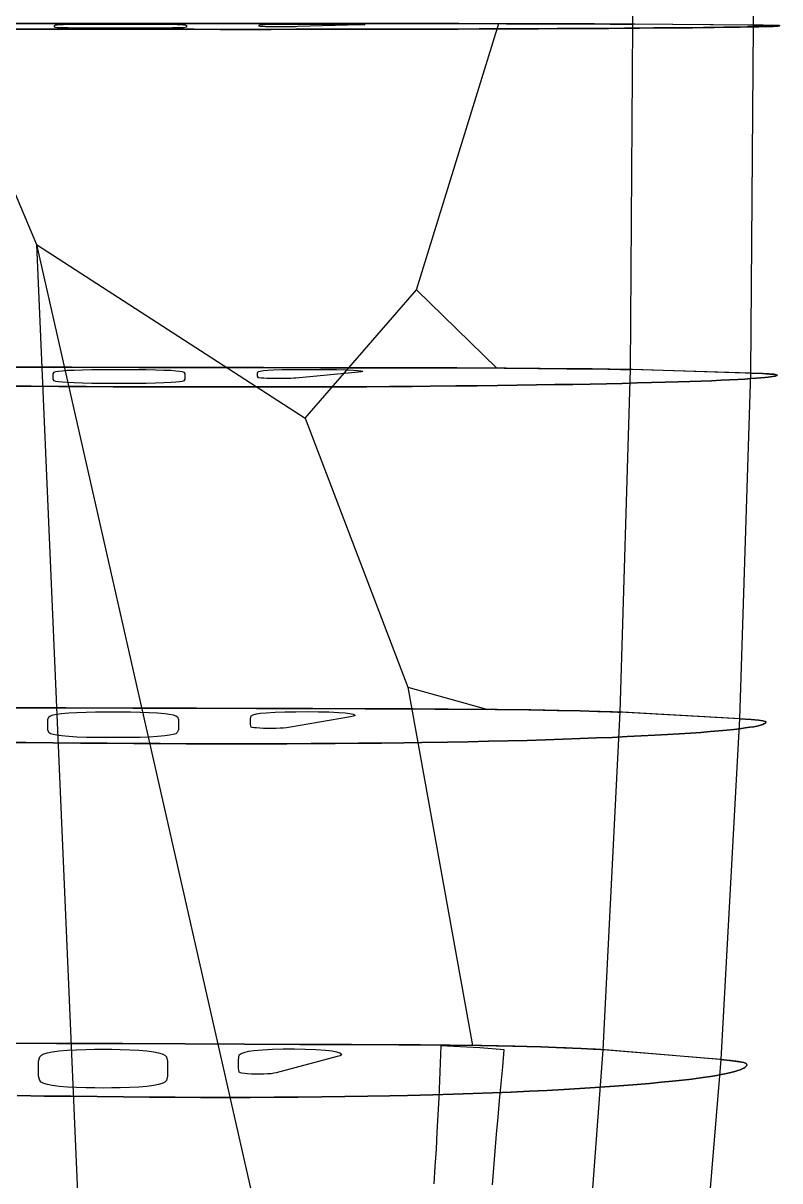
# Model space of a CAD drawing. Extents: x -1328 to 1439, y -3653 to 3653.
# Drawn here: x 656 to 1439, y -1375 to -178 of the extents above; entities that cross this region are included whole.
import ezdxf

# ---------------------------------------------------------------- set-up
doc = ezdxf.new("R2010")
doc.units = 0
for name, color, linetype in [('BANDESTENSION', 5, 'CONTINUOUS'), ('EXTRADOS', 7, 'CONTINUOUS'), ('INTRADOS', 7, 'CONTINUOUS'), ('JONCS', 6, 'CONTINUOUS'), ('NERVURES', 1, 'CONTINUOUS'), ('SUSPENTAGE', 8, 'CONTINUOUS'), ('TROUS', 2, 'CONTINUOUS')]:
    doc.layers.add(name, color=color, linetype=linetype)

msp = doc.modelspace()

# ---------------------------------------------------------------- linework, layer by layer
at = {"layer": 'BANDESTENSION', "color": 5, "linetype": 'CONTINUOUS'}
for points in [[(1153.7, -1240, 127.8), (1128.3, -1237.8, 131.4), (1088, -1235.9, 134.7), (1088, -1235.9, 134.7), (1087.3, -1253.7, 138.3), (1086.6, -1271.5, 141.9), (1085.8, -1289.4, 145.5), (1085, -1307.2, 149.2), (1084, -1325, 152.8), (1083.1, -1342.8, 156.4), (1082, -1360.7, 160.1), (1080.9, -1378.5, 163.7)], [(1141.5, -1379.6, 156.8), (1142.8, -1362.1, 153.2), (1144.2, -1344.7, 149.6), (1145.7, -1327.2, 146), (1147.2, -1309.7, 142.4), (1148.7, -1292.3, 138.7), (1150.3, -1274.8, 135.1), (1152, -1257.4, 131.4), (1153.7, -1240, 127.8), (1153.7, -1240, 127.8)]]:
    msp.add_polyline3d(points, dxfattribs=at)
at = {"layer": 'EXTRADOS', "color": 7, "linetype": 'CONTINUOUS'}
for points in [[(1411, 180.4, -94.8), (1411, -180.4, -94.8), (1423.4, -180.6, -105), (1431, -180.7, -113.2), (1435.5, -180.8, -120.6), (1437.9, -180.9, -128.2), (1438.7, -181, -138.3), (1438.7, -181, -138.6), (1438.7, -181, -139.7), (1438.7, -181, -141.4), (1438.6, -181.1, -143.8), (1438.4, -181.1, -146.7), (1438, -181.2, -150.4), (1437.5, -181.2, -154.7), (1436.7, -181.3, -159.7), (1435.5, -181.4, -165.4), (1433.9, -181.5, -171.7), (1431.9, -181.6, -178.5), (1429.2, -181.7, -185.9), (1425.9, -181.8, -193.6), (1421.9, -181.9, -201.7), (1417.1, -182, -210.2), (1411.5, -182.1, -218.9), (1405, -182.2, -227.8), (1397.7, -182.3, -236.9), (1389.6, -182.5, -246), (1380.6, -182.6, -255.2), (1370.6, -182.7, -264.3), (1359.8, -182.8, -273.5), (1348.2, -183, -282.5), (1335.7, -183.1, -291.5), (1322.5, -183.2, -300.3), (1308.5, -183.3, -309), (1293.7, -183.4, -317.6), (1278.1, -183.6, -325.8), (1261.8, -183.7, -333.9), (1244.7, -183.8, -341.6), (1226.9, -183.9, -349), (1208.4, -184, -356.1), (1189.2, -184.1, -362.7), (1169.3, -184.1, -369), (1148.8, -184.2, -374.9), (1127.6, -184.3, -380.4), (1105.8, -184.4, -385.3), (1079, -184.4, -390.6), (1060.5, -184.5, -393.8), (1037, -184.5, -397.2), (1013, -184.6, -400.1), (988.5, -184.6, -402.5), (963.5, -184.6, -404.3), (938.1, -184.6, -405.6), (912.4, -184.7, -406.4), (886.2, -184.7, -406.6), (859.7, -184.7, -406.3), (832.9, -184.6, -405.4), (805.7, -184.6, -404.2), (778.3, -184.6, -402.5), (750.5, -184.6, -400.3), (722.4, -184.5, -397.9), (694.1, -184.5, -395.1), (665.5, -184.5, -392), (636.7, -184.4, -388.7)], [(636.7, -184.4, -388.7), (665.5, -184.5, -392), (694.1, -184.5, -395.1), (722.4, -184.5, -397.9), (750.5, -184.6, -400.3), (778.3, -184.6, -402.5), (805.7, -184.6, -404.2), (832.9, -184.6, -405.4), (859.7, -184.7, -406.3), (886.2, -184.7, -406.6), (912.4, -184.7, -406.4), (938.1, -184.6, -405.6), (963.5, -184.6, -404.3), (988.5, -184.6, -402.5), (1013, -184.6, -400.1), (1037, -184.5, -397.2), (1060.5, -184.5, -393.8), (1079, -184.4, -390.6), (1105.8, -184.4, -385.3), (1127.6, -184.3, -380.4), (1148.8, -184.2, -374.9), (1169.3, -184.1, -369), (1189.2, -184.1, -362.7), (1208.4, -184, -356.1), (1226.9, -183.9, -349), (1244.7, -183.8, -341.6), (1261.8, -183.7, -333.9), (1278.1, -183.6, -325.8), (1293.7, -183.4, -317.6), (1308.5, -183.3, -309), (1322.5, -183.2, -300.3), (1335.7, -183.1, -291.5), (1348.2, -183, -282.5), (1359.8, -182.8, -273.5), (1370.6, -182.7, -264.3), (1380.6, -182.6, -255.2), (1389.6, -182.5, -246), (1397.7, -182.3, -236.9), (1405, -182.2, -227.8), (1411.5, -182.1, -218.9), (1417.1, -182, -210.2), (1421.9, -181.9, -201.7), (1425.9, -181.8, -193.6), (1429.2, -181.7, -185.9), (1431.9, -181.6, -178.5), (1433.9, -181.5, -171.7), (1435.5, -181.4, -165.4), (1436.7, -181.3, -159.7), (1437.5, -181.2, -154.7), (1438, -181.2, -150.4), (1438.4, -181.1, -146.7), (1438.6, -181.1, -143.8), (1438.7, -181, -141.4), (1438.7, -181, -139.7), (1438.7, -181, -138.6), (1438.7, -181, -138.3), (1437.9, -180.9, -128.2), (1435.5, -180.8, -120.6), (1431, -180.7, -113.2), (1423.4, -180.6, -105), (1411, -180.4, -94.8), (1408.4, -540.3, -72.5), (1420.7, -540.7, -82.6), (1428.3, -541.1, -90.9), (1432.8, -541.4, -98.3), (1435.2, -541.8, -105.8), (1436, -542.2, -115.9), (1436, -542.2, -116.2), (1436, -542.3, -117.3), (1435.9, -542.4, -119), (1435.8, -542.5, -121.3), (1435.6, -542.6, -124.3), (1435.3, -542.8, -128), (1434.7, -543, -132.3), (1433.9, -543.2, -137.3), (1432.8, -543.5, -142.9), (1431.2, -543.8, -149.2), (1429.1, -544.1, -156), (1426.5, -544.4, -163.3), (1423.2, -544.8, -171.1), (1419.2, -545.1, -179.2), (1414.4, -545.5, -187.6), (1408.8, -545.9, -196.3), (1402.4, -546.3, -205.2), (1395.1, -546.7, -214.2), (1386.9, -547.1, -223.3), (1377.9, -547.6, -232.4), (1368, -548, -241.6), (1357.2, -548.4, -250.7), (1345.6, -548.8, -259.7), (1333.2, -549.2, -268.6), (1320, -549.6, -277.5), (1306, -550, -286.2), (1291.2, -550.4, -294.6), (1275.7, -550.8, -302.9), (1259.4, -551.1, -310.9), (1242.4, -551.5, -318.6), (1224.6, -551.8, -326), (1206.1, -552.1, -333), (1186.9, -552.4, -339.7), (1167.1, -552.7, -346), (1146.6, -553, -351.8), (1125.5, -553.2, -357.3), (1103.7, -553.5, -362.2), (1077, -553.7, -367.5), (1058.5, -553.9, -370.6), (1035, -554, -374.1), (1011.1, -554.2, -377), (986.6, -554.3, -379.4), (961.7, -554.3, -381.2), (936.4, -554.4, -382.5), (910.6, -554.4, -383.2), (884.5, -554.4, -383.4), (858.1, -554.4, -383.1), (831.3, -554.4, -382.3), (804.2, -554.3, -381), (776.8, -554.3, -379.3), (749.1, -554.2, -377.2), (721.1, -554, -374.7), (692.8, -553.9, -371.9), (664.3, -553.8, -368.9), (635.5, -553.6, -365.6)], [(635.5, -553.6, -365.6), (664.3, -553.8, -368.9), (692.8, -553.9, -371.9), (721.1, -554, -374.7), (749.1, -554.2, -377.2), (776.8, -554.3, -379.3), (804.2, -554.3, -381), (831.3, -554.4, -382.3), (858.1, -554.4, -383.1), (884.5, -554.4, -383.4), (910.6, -554.4, -383.2), (936.4, -554.4, -382.5), (961.7, -554.3, -381.2), (986.6, -554.3, -379.4), (1011.1, -554.2, -377), (1035, -554, -374.1), (1058.5, -553.9, -370.6), (1077, -553.7, -367.5), (1103.7, -553.5, -362.2), (1125.5, -553.2, -357.3), (1146.6, -553, -351.8), (1167.1, -552.7, -346), (1186.9, -552.4, -339.7), (1206.1, -552.1, -333), (1224.6, -551.8, -326), (1242.4, -551.5, -318.6), (1259.4, -551.1, -310.9), (1275.7, -550.8, -302.9), (1291.2, -550.4, -294.6), (1306, -550, -286.2), (1320, -549.6, -277.5), (1333.2, -549.2, -268.6), (1345.6, -548.8, -259.7), (1357.2, -548.4, -250.7), (1368, -548, -241.6), (1377.9, -547.6, -232.4), (1386.9, -547.1, -223.3), (1395.1, -546.7, -214.2), (1402.4, -546.3, -205.2), (1408.8, -545.9, -196.3), (1414.4, -545.5, -187.6), (1419.2, -545.1, -179.2), (1423.2, -544.8, -171.1), (1426.5, -544.4, -163.3), (1429.1, -544.1, -156), (1431.2, -543.8, -149.2), (1432.8, -543.5, -142.9), (1433.9, -543.2, -137.3), (1434.7, -543, -132.3), (1435.3, -542.8, -128), (1435.6, -542.6, -124.3), (1435.8, -542.5, -121.3), (1435.9, -542.4, -119), (1436, -542.3, -117.3), (1436, -542.2, -116.2), (1436, -542.2, -115.9), (1435.2, -541.8, -105.8), (1432.8, -541.4, -98.3), (1428.3, -541.1, -90.9), (1420.7, -540.7, -82.6), (1408.4, -540.3, -72.5), (1397, -897.5, -34.7), (1409.2, -898.4, -44.8), (1416.7, -899.1, -52.9), (1421.2, -899.7, -60.3), (1423.6, -900.3, -67.7), (1424.4, -901.2, -77.7), (1424.4, -901.2, -78), (1424.3, -901.3, -79), (1424.3, -901.4, -80.8), (1424.2, -901.6, -83.1), (1424, -901.9, -86), (1423.7, -902.2, -89.6), (1423.1, -902.5, -93.9), (1422.3, -902.9, -98.8), (1421.2, -903.4, -104.4), (1419.6, -903.9, -110.6), (1417.6, -904.5, -117.4), (1414.9, -905.1, -124.6), (1411.7, -905.8, -132.3), (1407.7, -906.4, -140.3), (1402.9, -907.1, -148.6), (1397.4, -907.9, -157.2), (1391, -908.6, -166), (1383.8, -909.4, -174.9), (1375.7, -910.1, -183.9), (1366.8, -910.9, -193), (1357, -911.7, -202), (1346.3, -912.4, -211), (1334.7, -913.2, -220), (1322.4, -913.9, -228.8), (1309.3, -914.7, -237.5), (1295.4, -915.4, -246.1), (1280.8, -916.1, -254.5), (1265.4, -916.8, -262.7), (1249.2, -917.4, -270.6), (1232.3, -918.1, -278.2), (1214.7, -918.7, -285.6), (1196.3, -919.3, -292.5), (1177.3, -919.9, -299.1), (1157.6, -920.4, -305.3), (1137.3, -920.9, -311.1), (1116.4, -921.3, -316.5), (1094.8, -921.7, -321.4), (1068.3, -922.2, -326.6), (1049.9, -922.4, -329.7), (1026.7, -922.7, -333.1), (1002.9, -923, -336), (978.6, -923.2, -338.4), (953.9, -923.3, -340.2), (928.8, -923.4, -341.4), (903.3, -923.5, -342.2), (877.4, -923.5, -342.4), (851.2, -923.5, -342), (824.6, -923.4, -341.2), (797.7, -923.3, -340), (770.5, -923.2, -338.3), (743, -923, -336.2), (715.2, -922.8, -333.8), (687.2, -922.5, -331), (658.9, -922.3, -328), (630.3, -922, -324.8)], [(630.3, -922, -324.8), (658.9, -922.3, -328), (687.2, -922.5, -331), (715.2, -922.8, -333.8), (743, -923, -336.2), (770.5, -923.2, -338.3), (797.7, -923.3, -340), (824.6, -923.4, -341.2), (851.2, -923.5, -342), (877.4, -923.5, -342.4), (903.3, -923.5, -342.2), (928.8, -923.4, -341.4), (953.9, -923.3, -340.2), (978.6, -923.2, -338.4), (1002.9, -923, -336), (1026.7, -922.7, -333.1), (1049.9, -922.4, -329.7), (1068.3, -922.2, -326.6), (1094.8, -921.7, -321.4), (1116.4, -921.3, -316.5), (1137.3, -920.9, -311.1), (1157.6, -920.4, -305.3), (1177.3, -919.9, -299.1), (1196.3, -919.3, -292.5), (1214.7, -918.7, -285.6), (1232.3, -918.1, -278.2), (1249.2, -917.4, -270.6), (1265.4, -916.8, -262.7), (1280.8, -916.1, -254.5), (1295.4, -915.4, -246.1), (1309.3, -914.7, -237.5), (1322.4, -913.9, -228.8), (1334.7, -913.2, -220), (1346.3, -912.4, -211), (1357, -911.7, -202), (1366.8, -910.9, -193), (1375.7, -910.1, -183.9), (1383.8, -909.4, -174.9), (1391, -908.6, -166), (1397.4, -907.9, -157.2), (1402.9, -907.1, -148.6), (1407.7, -906.4, -140.3), (1411.7, -905.8, -132.3), (1414.9, -905.1, -124.6), (1417.6, -904.5, -117.4), (1419.6, -903.9, -110.6), (1421.2, -903.4, -104.4), (1422.3, -902.9, -98.8), (1423.1, -902.5, -93.9), (1423.7, -902.2, -89.6), (1424, -901.9, -86), (1424.2, -901.6, -83.1), (1424.3, -901.4, -80.8), (1424.3, -901.3, -79), (1424.4, -901.2, -78), (1424.4, -901.2, -77.7), (1423.6, -900.3, -67.7), (1421.2, -899.7, -60.3), (1416.7, -899.1, -52.9), (1409.2, -898.4, -44.8), (1397, -897.5, -34.7), (1377.5, -1250, 20.1), (1389.6, -1251.2, 10.3), (1397, -1252.3, 2.3), (1401.4, -1253.2, -4.9), (1403.8, -1254.2, -12.3), (1404.5, -1255.4, -22.1), (1404.5, -1255.5, -22.4), (1404.5, -1255.6, -23.4), (1404.5, -1255.8, -25.1), (1404.4, -1256.1, -27.3), (1404.2, -1256.5, -30.2), (1403.8, -1256.9, -33.7), (1403.3, -1257.5, -37.9), (1402.5, -1258.1, -42.8), (1401.4, -1258.8, -48.3), (1399.9, -1259.6, -54.4), (1397.8, -1260.5, -61), (1395.2, -1261.4, -68.1), (1392, -1262.4, -75.6), (1388.1, -1263.4, -83.5), (1383.4, -1264.4, -91.6), (1377.9, -1265.5, -100.1), (1371.6, -1266.7, -108.7), (1364.5, -1267.8, -117.5), (1356.6, -1268.9, -126.3), (1347.7, -1270.1, -135.2), (1338.1, -1271.2, -144.1), (1327.5, -1272.4, -152.9), (1316.1, -1273.5, -161.7), (1304, -1274.6, -170.3), (1291.1, -1275.8, -178.9), (1277.4, -1276.9, -187.3), (1263, -1277.9, -195.6), (1247.8, -1279, -203.6), (1231.8, -1280, -211.4), (1215.2, -1280.9, -218.9), (1197.8, -1281.9, -226), (1179.7, -1282.8, -232.9), (1160.9, -1283.6, -239.3), (1141.5, -1284.4, -245.4), (1121.5, -1285.1, -251.1), (1100.8, -1285.8, -256.4), (1079.6, -1286.4, -261.2), (1053.4, -1287.1, -266.3), (1035.3, -1287.5, -269.4), (1012.4, -1287.9, -272.7), (988.9, -1288.3, -275.6), (965, -1288.6, -277.9), (940.6, -1288.8, -279.6), (915.8, -1289, -280.9), (890.7, -1289.1, -281.6), (865.2, -1289.1, -281.8), (839.3, -1289.1, -281.5), (813.1, -1289, -280.7), (786.6, -1288.8, -279.5), (759.8, -1288.6, -277.8), (732.7, -1288.3, -275.8), (705.3, -1288, -273.4), (677.6, -1287.7, -270.7), (649.7, -1287.3, -267.7)], [(649.7, -1287.3, -267.7), (677.6, -1287.7, -270.7), (705.3, -1288, -273.4), (732.7, -1288.3, -275.8), (759.8, -1288.6, -277.8), (786.6, -1288.8, -279.5), (813.1, -1289, -280.7), (839.3, -1289.1, -281.5), (865.2, -1289.1, -281.8), (890.7, -1289.1, -281.6), (915.8, -1289, -280.9), (940.6, -1288.8, -279.6), (965, -1288.6, -277.9), (988.9, -1288.3, -275.6), (1012.4, -1287.9, -272.7), (1035.3, -1287.5, -269.4), (1053.4, -1287.1, -266.3), (1079.6, -1286.4, -261.2), (1100.8, -1285.8, -256.4), (1121.5, -1285.1, -251.1), (1141.5, -1284.4, -245.4), (1160.9, -1283.6, -239.3), (1179.7, -1282.8, -232.9), (1197.8, -1281.9, -226), (1215.2, -1280.9, -218.9), (1231.8, -1280, -211.4), (1247.8, -1279, -203.6), (1263, -1277.9, -195.6), (1277.4, -1276.9, -187.3), (1291.1, -1275.8, -178.9), (1304, -1274.6, -170.3), (1316.1, -1273.5, -161.7), (1327.5, -1272.4, -152.9), (1338.1, -1271.2, -144.1), (1347.7, -1270.1, -135.2), (1356.6, -1268.9, -126.3), (1364.5, -1267.8, -117.5), (1371.6, -1266.7, -108.7), (1377.9, -1265.5, -100.1), (1383.4, -1264.4, -91.6), (1388.1, -1263.4, -83.5), (1392, -1262.4, -75.6), (1395.2, -1261.4, -68.1), (1397.8, -1260.5, -61), (1399.9, -1259.6, -54.4), (1401.4, -1258.8, -48.3), (1402.5, -1258.1, -42.8), (1403.3, -1257.5, -37.9), (1403.8, -1256.9, -33.7), (1404.2, -1256.5, -30.2), (1404.4, -1256.1, -27.3), (1404.5, -1255.8, -25.1), (1404.5, -1255.6, -23.4), (1404.5, -1255.5, -22.4), (1404.5, -1255.4, -22.1), (1403.8, -1254.2, -12.3), (1401.4, -1253.2, -4.9), (1397, -1252.3, 2.3), (1389.6, -1251.2, 10.3), (1377.5, -1250, 20.1), (1349.2, -1595.4, 92.4)]]:
    msp.add_polyline3d(points, dxfattribs=at)
at = {"layer": 'INTRADOS', "color": 7, "linetype": 'CONTINUOUS'}
for points in [[(634.2, -178.6, 39.5), (707.3, -178.6, 38.3), (777.2, -178.6, 36.5), (843.7, -178.7, 34.5), (906.4, -178.7, 32.4), (965.2, -178.7, 30.4), (1019.8, -178.7, 28.5), (1070, -178.8, 26.6), (1092.9, -178.8, 25.4), (1155.8, -178.9, 19.8), (1190.9, -178.9, 14.5), (1220.6, -179, 8.3), (1244.8, -179.1, 1.6), (1263.2, -179.2, -4.8), (1276.3, -179.3, -10), (1284, -179.3, -13.4), (1286.5, -179.3, -14.6), (1286.5, 179.3, -14.6)], [(1286.5, -179.3, -14.6), (1284, -179.3, -13.4), (1276.3, -179.3, -10), (1263.2, -179.2, -4.8), (1244.8, -179.1, 1.6), (1220.6, -179, 8.3), (1190.9, -178.9, 14.5), (1155.8, -178.9, 19.8), (1092.9, -178.8, 25.4), (1070, -178.8, 26.6), (1019.8, -178.7, 28.5), (965.2, -178.7, 30.4), (906.4, -178.7, 32.4), (843.7, -178.7, 34.5), (777.2, -178.6, 36.5), (707.3, -178.6, 38.3), (634.2, -178.6, 39.5), (558.3, -178.6, 40.1), (479.9, -178.6, 39.8), (399.4, -178.6, 38.5), (317, -178.6, 36.4), (233.2, -178.7, 33.5), (148.4, -178.7, 29.8), (62.8, -178.8, 25.4)], [(633, -534.1, 61.4), (705.9, -534.2, 60.2), (775.7, -534.3, 58.4), (842.1, -534.4, 56.4), (904.7, -534.5, 54.3), (963.4, -534.6, 52.3), (1017.9, -534.6, 50.4), (1068, -534.7, 48.5), (1090.8, -534.8, 47.3), (1153.6, -535, 41.8), (1188.6, -535.3, 36.5), (1218.3, -535.6, 30.2), (1242.4, -535.9, 23.6), (1260.8, -536.2, 17.3), (1273.8, -536.4, 12.1), (1281.5, -536.5, 8.7), (1284.1, -536.6, 7.5), (1286.5, -179.3, -14.6)], [(1284.1, -536.6, 7.5), (1281.5, -536.5, 8.7), (1273.8, -536.4, 12.1), (1260.8, -536.2, 17.3), (1242.4, -535.9, 23.6), (1218.3, -535.6, 30.2), (1188.6, -535.3, 36.5), (1153.6, -535, 41.8), (1090.8, -534.8, 47.3), (1068, -534.7, 48.5), (1017.9, -534.6, 50.4), (963.4, -534.6, 52.3), (904.7, -534.5, 54.3), (842.1, -534.4, 56.4), (775.7, -534.3, 58.4), (705.9, -534.2, 60.2), (633, -534.1, 61.4), (557.2, -534.1, 62), (479, -534.1, 61.6), (398.6, -534.2, 60.4), (316.4, -534.3, 58.3), (232.8, -534.4, 55.4), (148.1, -534.6, 51.7), (62.7, -534.8, 47.3)], [(627.9, -886.3, 97.8), (700.2, -886.4, 96.5), (769.4, -886.6, 94.8), (835.3, -886.8, 92.8), (897.4, -886.9, 90.7), (955.6, -887.1, 88.7), (1009.7, -887.3, 86.9), (1059.3, -887.4, 85), (1082, -887.5, 83.8), (1144.2, -888, 78.3), (1179, -888.4, 73.1), (1208.5, -888.9, 66.9), (1232.3, -889.5, 60.3), (1250.6, -890, 54.1), (1263.5, -890.5, 48.9), (1271.2, -890.7, 45.6), (1273.7, -890.8, 44.4), (1284.1, -536.6, 7.5)], [(1273.7, -890.8, 44.4), (1271.2, -890.7, 45.6), (1263.5, -890.5, 48.9), (1250.6, -890, 54.1), (1232.3, -889.5, 60.3), (1208.5, -888.9, 66.9), (1179, -888.4, 73.1), (1144.2, -888, 78.3), (1082, -887.5, 83.8), (1059.3, -887.4, 85), (1009.7, -887.3, 86.9), (955.6, -887.1, 88.7), (897.4, -886.9, 90.7), (835.3, -886.8, 92.8), (769.4, -886.6, 94.8), (700.2, -886.4, 96.5), (627.9, -886.3, 97.8), (552.7, -886.3, 98.3), (475.1, -886.3, 98), (395.4, -886.4, 96.8), (313.9, -886.6, 94.7), (230.9, -886.8, 91.8), (146.9, -887.2, 88.2), (62.2, -887.5, 83.8)], [(619.1, -1233.1, 150.2), (690.5, -1233.3, 148.9), (758.7, -1233.5, 147.2), (823.6, -1233.7, 145.3), (884.9, -1234, 143.2), (942.3, -1234.3, 141.3), (995.6, -1234.5, 139.4), (1044.6, -1234.7, 137.6), (1066.9, -1234.9, 136.5), (1128.3, -1235.6, 131.1), (1162.6, -1236.2, 125.9), (1191.6, -1237, 119.9), (1215.2, -1237.9, 113.4), (1233.2, -1238.7, 107.3), (1245.9, -1239.3, 102.2), (1253.5, -1239.7, 98.9), (1256, -1239.9, 97.8), (1273.7, -890.8, 44.4)], [(1256, -1239.9, 97.8), (1253.5, -1239.7, 98.9), (1245.9, -1239.3, 102.2), (1233.2, -1238.7, 107.3), (1215.2, -1237.9, 113.4), (1191.6, -1237, 119.9), (1162.6, -1236.2, 125.9), (1128.3, -1235.6, 131.1), (1066.9, -1234.9, 136.5), (1044.6, -1234.7, 137.6), (995.6, -1234.5, 139.4), (942.3, -1234.3, 141.3), (884.9, -1234, 143.2), (823.6, -1233.7, 145.3), (758.7, -1233.5, 147.2), (690.5, -1233.3, 148.9), (619.1, -1233.1, 150.2), (545, -1233, 150.7), (468.5, -1233.1, 150.4), (389.9, -1233.2, 149.2), (309.5, -1233.5, 147.2), (227.7, -1233.9, 144.3), (144.9, -1234.3, 140.7), (61.3, -1234.9, 136.4)], [(1230.3, -1581.4, 168), (1256, -1239.9, 97.8)]]:
    msp.add_polyline3d(points, dxfattribs=at)
at = {"layer": 'JONCS', "color": 6, "linetype": 'CONTINUOUS'}
for points in [[(1411.5, -182.1, -218.9), (1417.1, -182, -210.2), (1421.9, -181.9, -201.7), (1425.9, -181.8, -193.6), (1429.2, -181.7, -185.9), (1431.9, -181.6, -178.5), (1433.9, -181.5, -171.7), (1435.5, -181.4, -165.4), (1436.7, -181.3, -159.7), (1437.5, -181.2, -154.7), (1438, -181.2, -150.4), (1438.4, -181.1, -146.7), (1438.6, -181.1, -143.8), (1438.7, -181, -141.4), (1438.7, -181, -139.7), (1438.7, -181, -138.6), (1438.7, -181, -138.3), (1437.8, -180.9, -127.8), (1435.1, -180.8, -119.9), (1430, -180.6, -112), (1421.3, -180.5, -103), (1405.8, -180.4, -91), (1288.6, -179.3, -15.5), (1286.1, -179.3, -14.3), (1278.3, -179.3, -10.9), (1265.4, -179.2, -5.6), (1246.9, -179.1, 0.9), (1222.8, -179, 7.7), (1193.1, -178.9, 14.1), (1157.9, -178.9, 19.5), (1106.7, -178.8, 24.5), (1072.1, -178.8, 26.5)], [(1408.8, -545.9, -196.3), (1414.4, -545.5, -187.6), (1419.2, -545.1, -179.2), (1423.2, -544.8, -171.1), (1426.5, -544.4, -163.3), (1429.1, -544.1, -156), (1431.2, -543.8, -149.2), (1432.8, -543.5, -142.9), (1433.9, -543.2, -137.3), (1434.7, -543, -132.3), (1435.3, -542.8, -128), (1435.6, -542.6, -124.3), (1435.8, -542.5, -121.3), (1435.9, -542.4, -119), (1436, -542.3, -117.3), (1436, -542.2, -116.2), (1436, -542.2, -115.9), (1435.1, -541.8, -105.4), (1432.4, -541.4, -97.5), (1427.3, -541, -89.7), (1418.6, -540.6, -80.7), (1403.1, -540.1, -68.7), (1286.2, -536.6, 6.5), (1283.6, -536.6, 7.7), (1275.9, -536.4, 11.2), (1262.9, -536.2, 16.5), (1244.5, -535.9, 22.9), (1220.5, -535.6, 29.7), (1190.8, -535.3, 36.1), (1155.7, -535.1, 41.5), (1104.6, -534.8, 46.4), (1070, -534.7, 48.4)], [(1397.4, -907.9, -157.2), (1402.9, -907.1, -148.6), (1407.7, -906.4, -140.3), (1411.7, -905.8, -132.3), (1414.9, -905.1, -124.6), (1417.6, -904.5, -117.4), (1419.6, -903.9, -110.6), (1421.2, -903.4, -104.4), (1422.3, -902.9, -98.8), (1423.1, -902.5, -93.9), (1423.7, -902.2, -89.6), (1424, -901.9, -86), (1424.2, -901.6, -83.1), (1424.3, -901.4, -80.8), (1424.3, -901.3, -79), (1424.4, -901.2, -78), (1424.4, -901.2, -77.7), (1423.5, -900.3, -67.3), (1420.8, -899.6, -59.5), (1415.8, -899, -51.8), (1407.1, -898.2, -42.9), (1391.8, -897.2, -31), (1275.8, -890.9, 43.4), (1273.2, -890.8, 44.6), (1265.6, -890.5, 48), (1252.7, -890.1, 53.3), (1234.4, -889.6, 59.7), (1210.6, -889, 66.4), (1181.2, -888.5, 72.7), (1146.3, -888, 78.1), (1095.7, -887.6, 82.9), (1061.4, -887.4, 84.9)], [(1377.9, -1265.5, -100.1), (1383.4, -1264.4, -91.6), (1388.1, -1263.4, -83.5), (1392, -1262.4, -75.6), (1395.2, -1261.4, -68.1), (1397.8, -1260.5, -61), (1399.9, -1259.6, -54.4), (1401.4, -1258.8, -48.3), (1402.5, -1258.1, -42.8), (1403.3, -1257.5, -37.9), (1403.8, -1256.9, -33.7), (1404.2, -1256.5, -30.2), (1404.4, -1256.1, -27.3), (1404.5, -1255.8, -25.1), (1404.5, -1255.6, -23.4), (1404.5, -1255.5, -22.4), (1404.5, -1255.4, -22.1), (1403.7, -1254.1, -11.9), (1401, -1253.1, -4.2), (1396.1, -1252.1, 3.4), (1387.5, -1251, 12.1), (1372.4, -1249.5, 23.8), (1258, -1240, 96.8), (1255.5, -1239.9, 98), (1248, -1239.4, 101.3), (1235.3, -1238.8, 106.5), (1217.3, -1238, 112.8), (1193.7, -1237.1, 119.3), (1164.7, -1236.3, 125.5), (1130.4, -1235.6, 130.8), (1080.4, -1235, 135.6), (1046.6, -1234.7, 137.5)]]:
    msp.add_polyline3d(points, dxfattribs=at)
at = {"layer": 'NERVURES', "color": 1, "linetype": 'CONTINUOUS'}
for points in [[(636.7, -184.4, -388.7), (665.5, -184.5, -392), (694.1, -184.5, -395.1), (722.4, -184.5, -397.9), (750.5, -184.6, -400.3), (778.3, -184.6, -402.5), (805.7, -184.6, -404.2), (832.9, -184.6, -405.4), (859.7, -184.7, -406.3), (886.2, -184.7, -406.6), (912.4, -184.7, -406.4), (938.1, -184.6, -405.6), (963.5, -184.6, -404.3), (988.5, -184.6, -402.5), (1013, -184.6, -400.1), (1037, -184.5, -397.2), (1060.5, -184.5, -393.8), (1079, -184.4, -390.6), (1105.8, -184.4, -385.3), (1127.6, -184.3, -380.4), (1148.8, -184.2, -374.9), (1169.3, -184.1, -369), (1189.2, -184.1, -362.7), (1208.4, -184, -356.1), (1226.9, -183.9, -349), (1244.7, -183.8, -341.6), (1261.8, -183.7, -333.9), (1278.1, -183.6, -325.8), (1293.7, -183.4, -317.6), (1308.5, -183.3, -309), (1322.5, -183.2, -300.3), (1335.7, -183.1, -291.5), (1348.2, -183, -282.5), (1359.8, -182.8, -273.5), (1370.6, -182.7, -264.3), (1380.6, -182.6, -255.2), (1389.6, -182.5, -246), (1397.7, -182.3, -236.9), (1405, -182.2, -227.8), (1411.5, -182.1, -218.9), (1417.1, -182, -210.2), (1421.9, -181.9, -201.7), (1425.9, -181.8, -193.6), (1429.2, -181.7, -185.9), (1431.9, -181.6, -178.5), (1433.9, -181.5, -171.7), (1435.5, -181.4, -165.4), (1436.7, -181.3, -159.7), (1437.5, -181.2, -154.7), (1438, -181.2, -150.4), (1438.4, -181.1, -146.7), (1438.6, -181.1, -143.8), (1438.7, -181, -141.4), (1438.7, -181, -139.7), (1438.7, -181, -138.6), (1438.7, -181, -138.3), (1437.9, -180.9, -128.2), (1435.5, -180.8, -120.6), (1431, -180.7, -113.2), (1423.4, -180.6, -105), (1411, -180.4, -94.8), (1286.5, -179.3, -14.6), (1284, -179.3, -13.4), (1276.3, -179.3, -10), (1263.2, -179.2, -4.8), (1244.8, -179.1, 1.6), (1220.6, -179, 8.3), (1190.9, -178.9, 14.5), (1155.8, -178.9, 19.8), (1092.9, -178.8, 25.4), (1070, -178.8, 26.6), (1019.8, -178.7, 28.5), (965.2, -178.7, 30.4), (906.4, -178.7, 32.4), (843.7, -178.7, 34.5), (777.2, -178.6, 36.5), (707.3, -178.6, 38.3), (634.2, -178.6, 39.5)], [(635.5, -553.6, -365.6), (664.3, -553.8, -368.9), (692.8, -553.9, -371.9), (721.1, -554, -374.7), (749.1, -554.2, -377.2), (776.8, -554.3, -379.3), (804.2, -554.3, -381), (831.3, -554.4, -382.3), (858.1, -554.4, -383.1), (884.5, -554.4, -383.4), (910.6, -554.4, -383.2), (936.4, -554.4, -382.5), (961.7, -554.3, -381.2), (986.6, -554.3, -379.4), (1011.1, -554.2, -377), (1035, -554, -374.1), (1058.5, -553.9, -370.6), (1077, -553.7, -367.5), (1103.7, -553.5, -362.2), (1125.5, -553.2, -357.3), (1146.6, -553, -351.8), (1167.1, -552.7, -346), (1186.9, -552.4, -339.7), (1206.1, -552.1, -333), (1224.6, -551.8, -326), (1242.4, -551.5, -318.6), (1259.4, -551.1, -310.9), (1275.7, -550.8, -302.9), (1291.2, -550.4, -294.6), (1306, -550, -286.2), (1320, -549.6, -277.5), (1333.2, -549.2, -268.6), (1345.6, -548.8, -259.7), (1357.2, -548.4, -250.7), (1368, -548, -241.6), (1377.9, -547.6, -232.4), (1386.9, -547.1, -223.3), (1395.1, -546.7, -214.2), (1402.4, -546.3, -205.2), (1408.8, -545.9, -196.3), (1414.4, -545.5, -187.6), (1419.2, -545.1, -179.2), (1423.2, -544.8, -171.1), (1426.5, -544.4, -163.3), (1429.1, -544.1, -156), (1431.2, -543.8, -149.2), (1432.8, -543.5, -142.9), (1433.9, -543.2, -137.3), (1434.7, -543, -132.3), (1435.3, -542.8, -128), (1435.6, -542.6, -124.3), (1435.8, -542.5, -121.3), (1435.9, -542.4, -119), (1436, -542.3, -117.3), (1436, -542.2, -116.2), (1436, -542.2, -115.9), (1435.2, -541.8, -105.8), (1432.8, -541.4, -98.3), (1428.3, -541.1, -90.9), (1420.7, -540.7, -82.6), (1408.4, -540.3, -72.5), (1284.1, -536.6, 7.5), (1281.5, -536.5, 8.7), (1273.8, -536.4, 12.1), (1260.8, -536.2, 17.3), (1242.4, -535.9, 23.6), (1218.3, -535.6, 30.2), (1188.6, -535.3, 36.5), (1153.6, -535, 41.8), (1090.8, -534.8, 47.3), (1068, -534.7, 48.5), (1017.9, -534.6, 50.4), (963.4, -534.6, 52.3), (904.7, -534.5, 54.3), (842.1, -534.4, 56.4), (775.7, -534.3, 58.4), (705.9, -534.2, 60.2), (633, -534.1, 61.4)], [(630.3, -922, -324.8), (658.9, -922.3, -328), (687.2, -922.5, -331), (715.2, -922.8, -333.8), (743, -923, -336.2), (770.5, -923.2, -338.3), (797.7, -923.3, -340), (824.6, -923.4, -341.2), (851.2, -923.5, -342), (877.4, -923.5, -342.4), (903.3, -923.5, -342.2), (928.8, -923.4, -341.4), (953.9, -923.3, -340.2), (978.6, -923.2, -338.4), (1002.9, -923, -336), (1026.7, -922.7, -333.1), (1049.9, -922.4, -329.7), (1068.3, -922.2, -326.6), (1094.8, -921.7, -321.4), (1116.4, -921.3, -316.5), (1137.3, -920.9, -311.1), (1157.6, -920.4, -305.3), (1177.3, -919.9, -299.1), (1196.3, -919.3, -292.5), (1214.7, -918.7, -285.6), (1232.3, -918.1, -278.2), (1249.2, -917.4, -270.6), (1265.4, -916.8, -262.7), (1280.8, -916.1, -254.5), (1295.4, -915.4, -246.1), (1309.3, -914.7, -237.5), (1322.4, -913.9, -228.8), (1334.7, -913.2, -220), (1346.3, -912.4, -211), (1357, -911.7, -202), (1366.8, -910.9, -193), (1375.7, -910.1, -183.9), (1383.8, -909.4, -174.9), (1391, -908.6, -166), (1397.4, -907.9, -157.2), (1402.9, -907.1, -148.6), (1407.7, -906.4, -140.3), (1411.7, -905.8, -132.3), (1414.9, -905.1, -124.6), (1417.6, -904.5, -117.4), (1419.6, -903.9, -110.6), (1421.2, -903.4, -104.4), (1422.3, -902.9, -98.8), (1423.1, -902.5, -93.9), (1423.7, -902.2, -89.6), (1424, -901.9, -86), (1424.2, -901.6, -83.1), (1424.3, -901.4, -80.8), (1424.3, -901.3, -79), (1424.4, -901.2, -78), (1424.4, -901.2, -77.7), (1423.6, -900.3, -67.7), (1421.2, -899.7, -60.3), (1416.7, -899.1, -52.9), (1409.2, -898.4, -44.8), (1397, -897.5, -34.7), (1273.7, -890.8, 44.4), (1271.2, -890.7, 45.6), (1263.5, -890.5, 48.9), (1250.6, -890, 54.1), (1232.3, -889.5, 60.3), (1208.5, -888.9, 66.9), (1179, -888.4, 73.1), (1144.2, -888, 78.3), (1082, -887.5, 83.8), (1059.3, -887.4, 85), (1009.7, -887.3, 86.9), (955.6, -887.1, 88.7), (897.4, -886.9, 90.7), (835.3, -886.8, 92.8), (769.4, -886.6, 94.8), (700.2, -886.4, 96.5), (627.9, -886.3, 97.8)], [(649.7, -1287.3, -267.7), (677.6, -1287.7, -270.7), (705.3, -1288, -273.4), (732.7, -1288.3, -275.8), (759.8, -1288.6, -277.8), (786.6, -1288.8, -279.5), (813.1, -1289, -280.7), (839.3, -1289.1, -281.5), (865.2, -1289.1, -281.8), (890.7, -1289.1, -281.6), (915.8, -1289, -280.9), (940.6, -1288.8, -279.6), (965, -1288.6, -277.9), (988.9, -1288.3, -275.6), (1012.4, -1287.9, -272.7), (1035.3, -1287.5, -269.4), (1053.4, -1287.1, -266.3), (1079.6, -1286.4, -261.2), (1100.8, -1285.8, -256.4), (1121.5, -1285.1, -251.1), (1141.5, -1284.4, -245.4), (1160.9, -1283.6, -239.3), (1179.7, -1282.8, -232.9), (1197.8, -1281.9, -226), (1215.2, -1280.9, -218.9), (1231.8, -1280, -211.4), (1247.8, -1279, -203.6), (1263, -1277.9, -195.6), (1277.4, -1276.9, -187.3), (1291.1, -1275.8, -178.9), (1304, -1274.6, -170.3), (1316.1, -1273.5, -161.7), (1327.5, -1272.4, -152.9), (1338.1, -1271.2, -144.1), (1347.7, -1270.1, -135.2), (1356.6, -1268.9, -126.3), (1364.5, -1267.8, -117.5), (1371.6, -1266.7, -108.7), (1377.9, -1265.5, -100.1), (1383.4, -1264.4, -91.6), (1388.1, -1263.4, -83.5), (1392, -1262.4, -75.6), (1395.2, -1261.4, -68.1), (1397.8, -1260.5, -61), (1399.9, -1259.6, -54.4), (1401.4, -1258.8, -48.3), (1402.5, -1258.1, -42.8), (1403.3, -1257.5, -37.9), (1403.8, -1256.9, -33.7), (1404.2, -1256.5, -30.2), (1404.4, -1256.1, -27.3), (1404.5, -1255.8, -25.1), (1404.5, -1255.6, -23.4), (1404.5, -1255.5, -22.4), (1404.5, -1255.4, -22.1), (1403.8, -1254.2, -12.3), (1401.4, -1253.2, -4.9), (1397, -1252.3, 2.3), (1389.6, -1251.2, 10.3), (1377.5, -1250, 20.1), (1256, -1239.9, 97.8), (1253.5, -1239.7, 98.9), (1245.9, -1239.3, 102.2), (1233.2, -1238.7, 107.3), (1215.2, -1237.9, 113.4), (1191.6, -1237, 119.9), (1162.6, -1236.2, 125.9), (1128.3, -1235.6, 131.1), (1066.9, -1234.9, 136.5), (1044.6, -1234.7, 137.6), (995.6, -1234.5, 139.4), (942.3, -1234.3, 141.3), (884.9, -1234, 143.2), (823.6, -1233.7, 145.3), (758.7, -1233.5, 147.2), (690.5, -1233.3, 148.9), (619.1, -1233.1, 150.2)]]:
    msp.add_polyline3d(points, dxfattribs=at)
at = {"layer": 'SUSPENTAGE', "color": 8, "linetype": 'CONTINUOUS'}
for points in [[(1062.9, -454, 791), (1148.2, -178.8, 20.5)], [(608.7, -263, 5075.9), (669.7, -407.2, 4437.3)], [(669.7, -407.2, 4437.3), (947.8, -586.7, 1828.2)], [(669.7, -407.2, 4437.3), (891.9, -1386, 2006.4)], [(669.7, -407.2, 4437.3), (739.9, -2025.4, 2365.3)], [(947.8, -586.7, 1828.2), (1062.9, -454, 791)], [(1062.9, -454, 791), (1146, -535, 42.4)], [(947.8, -586.7, 1828.2), (1053.8, -864.9, 819.2)], [(1053.8, -864.9, 819.2), (1136.7, -887.9, 79)], [(1053.8, -864.9, 819.2), (1120.9, -1235.5, 131.7)]]:
    msp.add_polyline3d(points, dxfattribs=at)
at = {"layer": 'TROUS', "color": 2, "linetype": 'CONTINUOUS'}
for points in [[(689.5, -180.1, -73), (691.2, -179.9, -58.7), (693.9, -179.8, -48), (697.7, -179.7, -39.1), (702.7, -179.5, -30.6), (710.2, -179.4, -23.2), (718.7, -179.4, -17.7), (728.4, -179.3, -13.8), (738.3, -179.3, -11.3), (747.7, -179.3, -10.4), (756.6, -179.3, -10), (765.9, -179.3, -10.4), (774.9, -179.3, -11.3), (784.8, -179.3, -13.8), (794.4, -179.4, -17.7), (803, -179.4, -23.2), (810.5, -179.5, -30.6), (815.4, -179.7, -39.1), (819.3, -179.8, -48), (822, -179.9, -58.7), (823.7, -180.1, -73), (824.9, -180.6, -107), (824.9, -182.3, -233.1), (823.7, -182.8, -267), (822, -183, -281.3), (819.3, -183.1, -292), (815.4, -183.2, -300.9), (810.5, -183.3, -309.4), (803, -183.4, -316.8), (794.5, -183.5, -322.3), (784.8, -183.6, -326.2), (774.9, -183.6, -328.7), (765.9, -183.6, -329.6), (756.6, -183.6, -330), (747.7, -183.6, -329.6), (738.3, -183.6, -328.7), (728.4, -183.6, -326.2), (718.8, -183.5, -322.3), (710.2, -183.4, -316.8), (702.7, -183.3, -309.4), (697.8, -183.2, -300.9), (693.9, -183.1, -292), (691.2, -183, -281.3), (689.5, -182.8, -267), (688.3, -182.3, -233), (688.3, -180.6, -107), (689.5, -180.1, -73), (689.5, -180.1, -73)], [(900.8, -179.9, -56.8), (902.9, -179.7, -45.9), (906.2, -179.6, -36.2), (910.7, -179.5, -26.8), (916.7, -179.4, -19.6), (925.7, -179.3, -13.7), (936.2, -179.3, -9.8), (947.6, -179.2, -7.5), (959.4, -179.2, -7.1), (971.1, -179.2, -8.4), (982, -179.3, -11.5), (992.3, -179.4, -17.1), (999.2, -179.4, -23.8), (1003.9, -179.5, -31.2), (1007.3, -179.7, -39.6), (1008.8, -179.8, -47), (1009.3, -179.9, -55.1), (1007.8, -180, -63.7), (1004.7, -180.1, -71.3), (939.9, -181.9, -205.1), (937.7, -182, -208.4), (934.6, -182, -211.3), (930.9, -182, -213.4), (926.8, -182, -214.9), (922.5, -182.1, -215.5), (918, -182.1, -215.3), (913.8, -182, -214.2), (909.8, -182, -212.4), (906.5, -182, -209.9), (903.8, -181.9, -206.8), (901.9, -181.9, -203.3), (901, -181.8, -199.5), (900.1, -181.4, -165.3), (900, -180.4, -96.6), (900.8, -179.9, -56.8), (900.8, -179.9, -56.8)], [(688.2, -539.3, -50.8), (689.9, -538.6, -36.5), (692.6, -538.1, -25.9), (696.4, -537.7, -17), (701.3, -537.3, -8.5), (708.8, -537, -1.1), (717.4, -536.7, 4.3), (727, -536.6, 8.2), (736.9, -536.5, 10.7), (746.3, -536.4, 11.6), (755.1, -536.4, 12.1), (764.4, -536.4, 11.6), (773.4, -536.5, 10.8), (783.3, -536.6, 8.3), (792.9, -536.7, 4.3), (801.5, -537, -1.1), (808.9, -537.3, -8.5), (813.9, -537.7, -17), (817.7, -538.1, -25.9), (820.4, -538.6, -36.5), (822.1, -539.3, -50.8), (823.3, -540.8, -84.6), (823.3, -546.5, -210.4), (822.1, -548.1, -244.2), (820.4, -548.7, -258.5), (817.7, -549.2, -269.2), (813.9, -549.6, -278), (809, -550, -286.5), (801.5, -550.4, -293.9), (792.9, -550.6, -299.4), (783.3, -550.8, -303.3), (773.4, -550.9, -305.8), (764.5, -550.9, -306.6), (755.2, -551, -307.1), (746.3, -550.9, -306.6), (736.9, -550.9, -305.8), (727, -550.8, -303.3), (717.4, -550.6, -299.4), (708.8, -550.4, -293.9), (701.4, -550, -286.5), (696.4, -549.6, -278), (692.5, -549.2, -269.2), (689.8, -548.7, -258.5), (688.2, -548.1, -244.2), (687, -546.5, -210.4), (687, -540.8, -84.7), (688.2, -539.3, -50.8), (688.2, -539.3, -50.8)], [(899.1, -538.5, -34.6), (901.2, -538, -23.8), (904.5, -537.6, -14.1), (909, -537.2, -4.8), (914.9, -536.8, 2.4), (923.9, -536.6, 8.4), (934.4, -536.4, 12.3), (945.8, -536.3, 14.5), (957.6, -536.3, 14.9), (969.2, -536.3, 13.6), (980.2, -536.5, 10.5), (990.4, -536.7, 4.9), (997.3, -537, -1.7), (1002, -537.4, -9.1), (1005.4, -537.7, -17.5), (1006.9, -538.1, -24.8), (1007.4, -538.4, -32.9), (1005.9, -538.8, -41.5), (1002.8, -539.2, -49.1), (938.1, -545.3, -182.5), (935.9, -545.4, -185.8), (932.8, -545.6, -188.6), (929.2, -545.7, -190.8), (925.1, -545.7, -192.3), (920.7, -545.7, -192.9), (916.3, -545.7, -192.7), (912, -545.7, -191.6), (908.1, -545.6, -189.8), (904.8, -545.5, -187.3), (902.1, -545.4, -184.2), (900.2, -545.2, -180.7), (899.3, -545, -176.9), (898.4, -543.5, -142.8), (898.3, -540.3, -74.3), (899.1, -538.5, -34.6), (899.1, -538.5, -34.6)], [(682.6, -895.7, -13.3), (684.3, -894.5, 0.9), (687, -893.6, 11.4), (690.8, -892.9, 20.2), (695.7, -892.2, 28.6), (703.1, -891.6, 35.9), (711.6, -891.1, 41.3), (721.1, -890.8, 45.2), (730.9, -890.6, 47.6), (740.3, -890.5, 48.5), (749, -890.5, 48.9), (758.2, -890.5, 48.5), (767.2, -890.6, 47.6), (777, -890.8, 45.2), (786.5, -891.1, 41.3), (795, -891.6, 35.9), (802.4, -892.2, 28.6), (807.3, -892.9, 20.2), (811.1, -893.6, 11.4), (813.8, -894.5, 0.9), (815.5, -895.7, -13.3), (816.7, -898.5, -46.8), (816.7, -909.1, -171.2), (815.4, -911.9, -204.6), (813.8, -913.1, -218.8), (811.1, -914, -229.3), (807.3, -914.7, -238.1), (802.4, -915.4, -246.5), (795, -916, -253.8), (786.5, -916.5, -259.2), (777, -916.8, -263.1), (767.2, -917, -265.6), (758.3, -917.1, -266.4), (749.1, -917.1, -266.9), (740.3, -917.1, -266.4), (730.9, -917, -265.5), (721.1, -916.8, -263.1), (711.6, -916.5, -259.2), (703.1, -916, -253.8), (695.7, -915.4, -246.5), (690.8, -914.7, -238.1), (686.9, -914, -229.3), (684.3, -913.1, -218.8), (682.6, -911.9, -204.6), (681.4, -909.1, -171.2), (681.4, -898.5, -46.8), (682.6, -895.7, -13.3), (682.6, -895.7, -13.3)], [(891.8, -894.4, 2.7), (893.9, -893.5, 13.5), (897.2, -892.6, 23.1), (901.6, -891.9, 32.3), (907.5, -891.3, 39.4), (916.5, -890.8, 45.3), (926.8, -890.4, 49.1), (938.1, -890.3, 51.3), (949.8, -890.2, 51.8), (961.4, -890.3, 50.4), (972.2, -890.6, 47.4), (982.4, -891.1, 41.8), (989.2, -891.6, 35.3), (993.9, -892.2, 28), (997.3, -892.9, 19.7), (998.8, -893.5, 12.4), (999.3, -894.2, 4.4), (997.8, -894.9, -4.1), (994.7, -895.6, -11.6), (930.6, -906.7, -143.6), (928.3, -907, -146.9), (925.3, -907.2, -149.7), (921.7, -907.4, -151.8), (917.6, -907.5, -153.2), (913.2, -907.6, -153.9), (908.9, -907.6, -153.6), (904.6, -907.5, -152.6), (900.8, -907.3, -150.8), (897.4, -907.1, -148.3), (894.8, -906.9, -145.3), (892.9, -906.6, -141.8), (892, -906.3, -138.1), (891.1, -903.4, -104.3), (891, -897.7, -36.5), (891.8, -894.4, 2.7), (891.8, -894.4, 2.7)], [(673.1, -1247.2, 41.2), (674.8, -1245.4, 55), (677.4, -1244.1, 65.4), (681.2, -1243, 74), (686, -1241.9, 82.3), (693.3, -1241, 89.4), (701.7, -1240.3, 94.7), (711, -1239.8, 98.5), (720.7, -1239.5, 100.9), (729.9, -1239.4, 101.8), (738.6, -1239.3, 102.2), (747.7, -1239.4, 101.8), (756.5, -1239.5, 100.9), (766.2, -1239.8, 98.5), (775.6, -1240.3, 94.7), (783.9, -1241, 89.4), (791.2, -1241.9, 82.3), (796.1, -1243, 74), (799.8, -1244.1, 65.4), (802.5, -1245.4, 55), (804.1, -1247.2, 41.2), (805.3, -1251.5, 8.3), (805.3, -1267.3, -113.8), (804.1, -1271.6, -146.6), (802.4, -1273.4, -160.5), (799.8, -1274.7, -170.8), (796, -1275.8, -179.5), (791.2, -1276.9, -187.7), (784, -1277.8, -194.9), (775.6, -1278.5, -200.2), (766.2, -1279, -204), (756.5, -1279.3, -206.4), (747.7, -1279.4, -207.2), (738.6, -1279.5, -207.7), (730, -1279.4, -207.2), (720.8, -1279.3, -206.4), (711.1, -1279, -204), (701.7, -1278.5, -200.2), (693.3, -1277.8, -194.9), (686, -1276.9, -187.7), (681.2, -1275.8, -179.4), (677.4, -1274.7, -170.8), (674.7, -1273.4, -160.5), (673.1, -1271.6, -146.6), (671.9, -1267.3, -113.8), (671.9, -1251.5, 8.3), (673.1, -1247.2, 41.2), (673.1, -1247.2, 41.2)], [(879.4, -1245.2, 56.9), (881.4, -1243.8, 67.4), (884.7, -1242.6, 76.8), (889.1, -1241.4, 85.9), (894.9, -1240.5, 92.9), (903.7, -1239.8, 98.6), (913.9, -1239.3, 102.4), (925, -1239, 104.6), (936.6, -1239, 105), (948, -1239.1, 103.7), (958.7, -1239.5, 100.7), (968.7, -1240.2, 95.3), (975.5, -1241, 88.9), (980, -1242, 81.7), (983.4, -1243, 73.5), (984.9, -1244, 66.4), (985.4, -1245, 58.5), (983.9, -1246.1, 50.2), (980.9, -1247, 42.8), (917.6, -1263.8, -86.7), (915.4, -1264.2, -89.9), (912.4, -1264.6, -92.7), (908.8, -1264.9, -94.8), (904.8, -1265, -96.2), (900.5, -1265.1, -96.8), (896.2, -1265.1, -96.6), (892.1, -1265, -95.6), (888.2, -1264.7, -93.8), (884.9, -1264.4, -91.4), (882.3, -1264, -88.4), (880.5, -1263.6, -85), (879.6, -1263.1, -81.3), (878.7, -1258.8, -48.2), (878.6, -1250.2, 18.4), (879.4, -1245.2, 56.9), (879.4, -1245.2, 56.9)]]:
    msp.add_polyline3d(points, dxfattribs=at)

doc.saveas('drawing.dxf')
